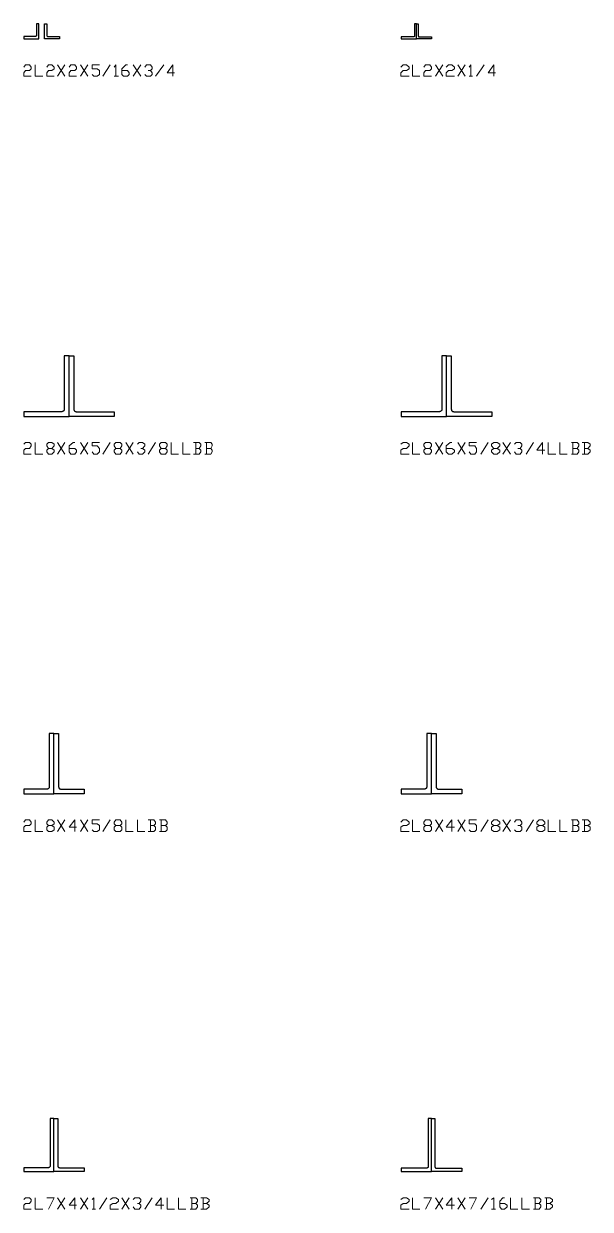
# Model space of a CAD drawing. Header units: inches. Extents: x 0 to 985, y -1555 to 12.
# Drawn here: x 650 to 725, y -555 to -398 of the extents above; entities that cross this region are included whole.
import ezdxf

# ---------------------------------------------------------------- set-up
doc = ezdxf.new("R2010")
doc.units = ezdxf.units.IN
doc.header["$MEASUREMENT"] = 0
doc.layers.add('AISC_STEEL', color=7, linetype='Continuous')

msp = doc.modelspace()

# ---------------------------------------------------------------- linework, layer by layer
at = {"color": 3, "lineweight": 0}
for points in [[(650, -403.76), (650.22, -403.43), (650.77, -403.43), (650.98, -403.76), (650.98, -403.98), (650.77, -404.19), (650.22, -404.19), (650, -404.52), (650, -404.96), (650.98, -404.96)], [(651.53, -403.43), (651.53, -404.96), (652.51, -404.96)], [(653.06, -403.76), (653.27, -403.43), (653.71, -403.43), (654.04, -403.76), (654.04, -403.98), (653.71, -404.19), (653.27, -404.19), (653.06, -404.52), (653.06, -404.96), (654.04, -404.96)], [(654.47, -404.96), (655.45, -403.43)], [(654.47, -403.43), (655.45, -404.96)], [(656, -403.76), (656.22, -403.43), (656.76, -403.43), (656.98, -403.76), (656.98, -403.98), (656.76, -404.19), (656.22, -404.19), (656, -404.52), (656, -404.96), (656.98, -404.96)], [(657.53, -404.96), (658.51, -403.43)], [(657.53, -403.43), (658.51, -404.96)], [(659.05, -404.74), (659.27, -404.96), (659.71, -404.96), (660.03, -404.74), (660.03, -404.19), (659.71, -403.98), (659.05, -403.98), (659.05, -403.43), (660.03, -403.43)], [(660.47, -404.96), (661.45, -403.43)], [(662, -403.76), (662.22, -403.43), (662.22, -404.96)], [(662.98, -404.19), (663.74, -404.19), (663.96, -404.52), (663.96, -404.74), (663.74, -404.96), (663.2, -404.96), (662.98, -404.74), (662.98, -403.98), (663.52, -403.43), (663.74, -403.43)], [(664.51, -404.96), (665.49, -403.43)], [(664.51, -403.43), (665.49, -404.96)], [(666.03, -403.76), (666.25, -403.43), (666.8, -403.43), (667.01, -403.76), (667.01, -403.98), (666.8, -404.19), (666.47, -404.19)], [(667.45, -404.96), (668.54, -403.43)], [(669.96, -404.52), (668.98, -404.52), (669.74, -403.43), (669.74, -404.96)], [(699.95, -403.76), (700.27, -403.43), (700.71, -403.43), (701.04, -403.76), (701.04, -403.98), (700.71, -404.19), (700.27, -404.19), (699.95, -404.52), (699.95, -404.96), (701.04, -404.96)], [(701.47, -403.43), (701.47, -404.96), (702.46, -404.96)], [(703, -403.76), (703.22, -403.43), (703.76, -403.43), (703.98, -403.76), (703.98, -403.98), (703.76, -404.19), (703.22, -404.19), (703, -404.52), (703, -404.96), (703.98, -404.96)], [(704.53, -404.96), (705.51, -403.43)], [(704.53, -403.43), (705.51, -404.96)], [(705.95, -403.76), (706.27, -403.43), (706.71, -403.43), (707.04, -403.76), (707.04, -403.98), (706.71, -404.19), (706.27, -404.19), (705.95, -404.52), (705.95, -404.96), (707.04, -404.96)], [(707.47, -404.96), (708.45, -403.43)], [(707.47, -403.43), (708.45, -404.96)], [(709, -403.76), (709.22, -403.43), (709.22, -404.96)], [(709.98, -404.96), (710.96, -403.43)], [(712.49, -404.52), (711.51, -404.52), (712.27, -403.43), (712.27, -404.96)], [(662, -404.96), (662.54, -404.96)], [(666.8, -404.19), (667.01, -404.52), (667.01, -404.74), (666.8, -404.96), (666.25, -404.96), (666.03, -404.74)], [(709, -404.96), (709.44, -404.96)], [(650, -453.7), (650.22, -453.48), (650.77, -453.48), (650.98, -453.7), (650.98, -453.92), (650.77, -454.25), (650.22, -454.25), (650, -454.47), (650, -455.01), (650.98, -455.01)], [(651.53, -453.48), (651.53, -455.01), (652.51, -455.01)], [(653.71, -454.25), (654.04, -454.47), (654.04, -454.68), (653.71, -455.01), (653.27, -455.01), (653.06, -454.68), (653.06, -454.47), (653.27, -454.25), (653.71, -454.25), (654.04, -453.92), (654.04, -453.7), (653.71, -453.48), (653.27, -453.48), (653.06, -453.7), (653.06, -453.92), (653.27, -454.25)], [(654.47, -455.01), (655.45, -453.48)], [(654.47, -453.48), (655.45, -455.01)], [(656, -454.25), (656.76, -454.25), (656.98, -454.47), (656.98, -454.68), (656.76, -455.01), (656.22, -455.01), (656, -454.68), (656, -453.92), (656.55, -453.48), (656.76, -453.48)], [(657.53, -455.01), (658.51, -453.48)], [(657.53, -453.48), (658.51, -455.01)], [(659.05, -454.68), (659.27, -455.01), (659.71, -455.01), (660.03, -454.68), (660.03, -454.25), (659.71, -453.92), (659.05, -453.92), (659.05, -453.48), (660.03, -453.48)], [(660.47, -455.01), (661.45, -453.48)], [(662.76, -454.25), (662.98, -454.47), (662.98, -454.68), (662.76, -455.01), (662.22, -455.01), (662, -454.68), (662, -454.47), (662.22, -454.25), (662.76, -454.25), (662.98, -453.92), (662.98, -453.7), (662.76, -453.48), (662.22, -453.48), (662, -453.7), (662, -453.92), (662.22, -454.25)], [(663.52, -455.01), (664.51, -453.48)], [(663.52, -453.48), (664.51, -455.01)], [(665.05, -453.7), (665.27, -453.48), (665.71, -453.48), (666.03, -453.7), (666.03, -453.92), (665.71, -454.25), (665.49, -454.25)], [(666.47, -455.01), (667.45, -453.48)], [(668.76, -454.25), (668.98, -454.47), (668.98, -454.68), (668.76, -455.01), (668.21, -455.01), (668, -454.68), (668, -454.47), (668.21, -454.25), (668.76, -454.25), (668.98, -453.92), (668.98, -453.7), (668.76, -453.48), (668.21, -453.48), (668, -453.7), (668, -453.92), (668.21, -454.25)], [(669.52, -453.48), (669.52, -455.01), (670.5, -455.01)], [(671.05, -453.48), (671.05, -455.01), (672.03, -455.01)], [(673.23, -454.25), (673.45, -453.92), (673.45, -453.7), (673.23, -453.48), (672.47, -453.48)], [(672.79, -453.48), (672.79, -455.01)], [(674.76, -454.25), (674.97, -453.92), (674.97, -453.7), (674.76, -453.48), (673.99, -453.48)], [(674.21, -453.48), (674.21, -455.01)], [(699.95, -453.7), (700.27, -453.48), (700.71, -453.48), (701.04, -453.7), (701.04, -453.92), (700.71, -454.25), (700.27, -454.25), (699.95, -454.47), (699.95, -455.01), (701.04, -455.01)], [(701.47, -453.48), (701.47, -455.01), (702.46, -455.01)], [(703.76, -454.25), (703.98, -454.47), (703.98, -454.68), (703.76, -455.01), (703.22, -455.01), (703, -454.68), (703, -454.47), (703.22, -454.25), (703.76, -454.25), (703.98, -453.92), (703.98, -453.7), (703.76, -453.48), (703.22, -453.48), (703, -453.7), (703, -453.92), (703.22, -454.25)], [(704.53, -455.01), (705.51, -453.48)], [(704.53, -453.48), (705.51, -455.01)], [(705.95, -454.25), (706.71, -454.25), (707.04, -454.47), (707.04, -454.68), (706.71, -455.01), (706.27, -455.01), (705.95, -454.68), (705.95, -453.92), (706.49, -453.48), (706.71, -453.48)], [(707.47, -455.01), (708.45, -453.48)], [(707.47, -453.48), (708.45, -455.01)], [(709, -454.68), (709.22, -455.01), (709.76, -455.01), (709.98, -454.68), (709.98, -454.25), (709.76, -453.92), (709, -453.92), (709, -453.48), (709.98, -453.48)], [(710.53, -455.01), (711.51, -453.48)], [(712.71, -454.25), (713.03, -454.47), (713.03, -454.68), (712.71, -455.01), (712.27, -455.01), (711.94, -454.68), (711.94, -454.47), (712.27, -454.25), (712.71, -454.25), (713.03, -453.92), (713.03, -453.7), (712.71, -453.48), (712.27, -453.48), (711.94, -453.7), (711.94, -453.92), (712.27, -454.25)], [(713.47, -455.01), (714.45, -453.48)], [(713.47, -453.48), (714.45, -455.01)], [(715, -453.7), (715.21, -453.48), (715.76, -453.48), (715.98, -453.7), (715.98, -453.92), (715.76, -454.25), (715.43, -454.25)], [(716.52, -455.01), (717.5, -453.48)], [(719.03, -454.47), (717.94, -454.47), (718.7, -453.48), (718.7, -455.01)], [(719.47, -453.48), (719.47, -455.01), (720.45, -455.01)], [(720.99, -453.48), (720.99, -455.01), (721.98, -455.01)], [(723.28, -454.25), (723.5, -453.92), (723.5, -453.7), (723.28, -453.48), (722.52, -453.48)], [(722.74, -453.48), (722.74, -455.01)], [(724.7, -454.25), (725.03, -453.92), (725.03, -453.7), (724.7, -453.48), (723.94, -453.48)], [(724.27, -453.48), (724.27, -455.01)], [(665.71, -454.25), (666.03, -454.47), (666.03, -454.68), (665.71, -455.01), (665.27, -455.01), (665.05, -454.68)], [(672.47, -455.01), (673.23, -455.01), (673.45, -454.68), (673.45, -454.47), (673.23, -454.25), (672.79, -454.25)], [(673.99, -455.01), (674.76, -455.01), (674.97, -454.68), (674.97, -454.47), (674.76, -454.25), (674.21, -454.25)], [(715.76, -454.25), (715.98, -454.47), (715.98, -454.68), (715.76, -455.01), (715.21, -455.01), (715, -454.68)], [(722.52, -455.01), (723.28, -455.01), (723.5, -454.68), (723.5, -454.47), (723.28, -454.25), (722.74, -454.25)], [(723.94, -455.01), (724.7, -455.01), (725.03, -454.68), (725.03, -454.47), (724.7, -454.25), (724.27, -454.25)], [(650, -503.76), (650.22, -503.43), (650.77, -503.43), (650.98, -503.76), (650.98, -503.98), (650.77, -504.19), (650.22, -504.19), (650, -504.41), (650, -504.96), (650.98, -504.96)], [(651.53, -503.43), (651.53, -504.96), (652.51, -504.96)], [(653.71, -504.19), (654.04, -504.41), (654.04, -504.74), (653.71, -504.96), (653.27, -504.96), (653.06, -504.74), (653.06, -504.41), (653.27, -504.19), (653.71, -504.19), (654.04, -503.98), (654.04, -503.76), (653.71, -503.43), (653.27, -503.43), (653.06, -503.76), (653.06, -503.98), (653.27, -504.19)], [(654.47, -504.96), (655.45, -503.43)], [(654.47, -503.43), (655.45, -504.96)], [(656.98, -504.41), (656, -504.41), (656.76, -503.43), (656.76, -504.96)], [(657.53, -504.96), (658.51, -503.43)], [(657.53, -503.43), (658.51, -504.96)], [(659.05, -504.74), (659.27, -504.96), (659.71, -504.96), (660.03, -504.74), (660.03, -504.19), (659.71, -503.98), (659.05, -503.98), (659.05, -503.43), (660.03, -503.43)], [(660.47, -504.96), (661.45, -503.43)], [(662.76, -504.19), (662.98, -504.41), (662.98, -504.74), (662.76, -504.96), (662.22, -504.96), (662, -504.74), (662, -504.41), (662.22, -504.19), (662.76, -504.19), (662.98, -503.98), (662.98, -503.76), (662.76, -503.43), (662.22, -503.43), (662, -503.76), (662, -503.98), (662.22, -504.19)], [(663.52, -503.43), (663.52, -504.96), (664.51, -504.96)], [(665.05, -503.43), (665.05, -504.96), (666.03, -504.96)], [(667.23, -504.19), (667.45, -503.98), (667.45, -503.76), (667.23, -503.43), (666.47, -503.43)], [(666.8, -503.43), (666.8, -504.96)], [(668.76, -504.19), (668.98, -503.98), (668.98, -503.76), (668.76, -503.43), (668, -503.43)], [(668.21, -503.43), (668.21, -504.96)], [(699.95, -503.76), (700.27, -503.43), (700.71, -503.43), (701.04, -503.76), (701.04, -503.98), (700.71, -504.19), (700.27, -504.19), (699.95, -504.41), (699.95, -504.96), (701.04, -504.96)], [(701.47, -503.43), (701.47, -504.96), (702.46, -504.96)], [(703.76, -504.19), (703.98, -504.41), (703.98, -504.74), (703.76, -504.96), (703.22, -504.96), (703, -504.74), (703, -504.41), (703.22, -504.19), (703.76, -504.19), (703.98, -503.98), (703.98, -503.76), (703.76, -503.43), (703.22, -503.43), (703, -503.76), (703, -503.98), (703.22, -504.19)], [(704.53, -504.96), (705.51, -503.43)], [(704.53, -503.43), (705.51, -504.96)], [(707.04, -504.41), (705.95, -504.41), (706.71, -503.43), (706.71, -504.96)], [(707.47, -504.96), (708.45, -503.43)], [(707.47, -503.43), (708.45, -504.96)], [(709, -504.74), (709.22, -504.96), (709.76, -504.96), (709.98, -504.74), (709.98, -504.19), (709.76, -503.98), (709, -503.98), (709, -503.43), (709.98, -503.43)], [(710.53, -504.96), (711.51, -503.43)], [(712.71, -504.19), (713.03, -504.41), (713.03, -504.74), (712.71, -504.96), (712.27, -504.96), (711.94, -504.74), (711.94, -504.41), (712.27, -504.19), (712.71, -504.19), (713.03, -503.98), (713.03, -503.76), (712.71, -503.43), (712.27, -503.43), (711.94, -503.76), (711.94, -503.98), (712.27, -504.19)], [(713.47, -504.96), (714.45, -503.43)], [(713.47, -503.43), (714.45, -504.96)], [(715, -503.76), (715.21, -503.43), (715.76, -503.43), (715.98, -503.76), (715.98, -503.98), (715.76, -504.19), (715.43, -504.19)], [(716.52, -504.96), (717.5, -503.43)], [(718.7, -504.19), (719.03, -504.41), (719.03, -504.74), (718.7, -504.96), (718.27, -504.96), (717.94, -504.74), (717.94, -504.41), (718.27, -504.19), (718.7, -504.19), (719.03, -503.98), (719.03, -503.76), (718.7, -503.43), (718.27, -503.43), (717.94, -503.76), (717.94, -503.98), (718.27, -504.19)], [(719.47, -503.43), (719.47, -504.96), (720.45, -504.96)], [(720.99, -503.43), (720.99, -504.96), (721.98, -504.96)], [(723.28, -504.19), (723.5, -503.98), (723.5, -503.76), (723.28, -503.43), (722.52, -503.43)], [(722.74, -503.43), (722.74, -504.96)], [(724.7, -504.19), (725.03, -503.98), (725.03, -503.76), (724.7, -503.43), (723.94, -503.43)], [(724.27, -503.43), (724.27, -504.96)], [(666.47, -504.96), (667.23, -504.96), (667.45, -504.74), (667.45, -504.41), (667.23, -504.19), (666.8, -504.19)], [(668, -504.96), (668.76, -504.96), (668.98, -504.74), (668.98, -504.41), (668.76, -504.19), (668.21, -504.19)], [(715.76, -504.19), (715.98, -504.41), (715.98, -504.74), (715.76, -504.96), (715.21, -504.96), (715, -504.74)], [(722.52, -504.96), (723.28, -504.96), (723.5, -504.74), (723.5, -504.41), (723.28, -504.19), (722.74, -504.19)], [(723.94, -504.96), (724.7, -504.96), (725.03, -504.74), (725.03, -504.41), (724.7, -504.19), (724.27, -504.19)], [(650, -553.7), (650.22, -553.48), (650.77, -553.48), (650.98, -553.7), (650.98, -553.92), (650.77, -554.25), (650.22, -554.25), (650, -554.47), (650, -555.01), (650.98, -555.01)], [(651.53, -553.48), (651.53, -555.01), (652.51, -555.01)], [(653.06, -553.48), (654.04, -553.48), (653.27, -555.01)], [(654.47, -555.01), (655.45, -553.48)], [(654.47, -553.48), (655.45, -555.01)], [(656.98, -554.47), (656, -554.47), (656.76, -553.48), (656.76, -555.01)], [(657.53, -555.01), (658.51, -553.48)], [(657.53, -553.48), (658.51, -555.01)], [(659.05, -553.7), (659.27, -553.48), (659.27, -555.01)], [(660.03, -555.01), (661.02, -553.48)], [(661.45, -553.7), (661.78, -553.48), (662.22, -553.48), (662.54, -553.7), (662.54, -553.92), (662.22, -554.25), (661.78, -554.25), (661.45, -554.47), (661.45, -555.01), (662.54, -555.01)], [(662.98, -555.01), (663.96, -553.48)], [(662.98, -553.48), (663.96, -555.01)], [(664.51, -553.7), (664.72, -553.48), (665.27, -553.48), (665.49, -553.7), (665.49, -553.92), (665.27, -554.25), (665.05, -554.25)], [(665.27, -554.25), (665.49, -554.47), (665.49, -554.68), (665.27, -555.01), (664.72, -555.01), (664.51, -554.68)], [(666.03, -555.01), (667.01, -553.48)], [(668.54, -554.47), (667.45, -554.47), (668.21, -553.48), (668.21, -555.01)], [(668.98, -553.48), (668.98, -555.01), (669.96, -555.01)], [(670.5, -553.48), (670.5, -555.01), (671.49, -555.01)], [(672.79, -554.25), (673.01, -553.92), (673.01, -553.7), (672.79, -553.48), (672.03, -553.48)], [(672.03, -555.01), (672.79, -555.01), (673.01, -554.68), (673.01, -554.47), (672.79, -554.25), (672.25, -554.25)], [(672.25, -553.48), (672.25, -555.01)], [(674.21, -554.25), (674.54, -553.92), (674.54, -553.7), (674.21, -553.48), (673.45, -553.48)], [(673.45, -555.01), (674.21, -555.01), (674.54, -554.68), (674.54, -554.47), (674.21, -554.25), (673.78, -554.25)], [(673.78, -553.48), (673.78, -555.01)], [(699.95, -553.7), (700.27, -553.48), (700.71, -553.48), (701.04, -553.7), (701.04, -553.92), (700.71, -554.25), (700.27, -554.25), (699.95, -554.47), (699.95, -555.01), (701.04, -555.01)], [(701.47, -553.48), (701.47, -555.01), (702.46, -555.01)], [(703, -553.48), (703.98, -553.48), (703.22, -555.01)], [(704.53, -555.01), (705.51, -553.48)], [(704.53, -553.48), (705.51, -555.01)], [(707.04, -554.47), (705.95, -554.47), (706.71, -553.48), (706.71, -555.01)], [(707.47, -555.01), (708.45, -553.48)], [(707.47, -553.48), (708.45, -555.01)], [(709, -553.48), (709.98, -553.48), (709.22, -555.01)], [(710.53, -555.01), (711.51, -553.48)], [(711.94, -553.7), (712.27, -553.48), (712.27, -555.01)], [(713.03, -554.25), (713.69, -554.25), (714.02, -554.47), (714.02, -554.68), (713.69, -555.01), (713.25, -555.01), (713.03, -554.68), (713.03, -553.92), (713.47, -553.48), (713.69, -553.48)], [(714.45, -553.48), (714.45, -555.01), (715.43, -555.01)], [(715.98, -553.48), (715.98, -555.01), (716.96, -555.01)], [(718.27, -554.25), (718.49, -553.92), (718.49, -553.7), (718.27, -553.48), (717.5, -553.48)], [(717.5, -555.01), (718.27, -555.01), (718.49, -554.68), (718.49, -554.47), (718.27, -554.25), (717.72, -554.25)], [(717.72, -553.48), (717.72, -555.01)], [(719.69, -554.25), (720.01, -553.92), (720.01, -553.7), (719.69, -553.48), (719.03, -553.48)], [(719.03, -555.01), (719.69, -555.01), (720.01, -554.68), (720.01, -554.47), (719.69, -554.25), (719.25, -554.25)], [(719.25, -553.48), (719.25, -555.01)], [(659.05, -555.01), (659.49, -555.01)], [(711.94, -555.01), (712.49, -555.01)]]:
    msp.add_lwpolyline(points, dxfattribs=at)
at = {"layer": 'AISC_STEEL'}
for points in [[(650, -400), (652, -400), (652, -398), (651.69, -398), (651.69, -399.53), (651.69, -399.55), (651.68, -399.57), (651.68, -399.59), (651.67, -399.61), (651.65, -399.63), (651.64, -399.64), (651.63, -399.65), (651.61, -399.67), (651.59, -399.68), (651.57, -399.68), (651.55, -399.69), (651.53, -399.69), (650, -399.69)], [(654.75, -400), (652.75, -400), (652.75, -398), (653.06, -398), (653.06, -399.53), (653.06, -399.55), (653.07, -399.57), (653.07, -399.59), (653.08, -399.61), (653.1, -399.63), (653.11, -399.64), (653.12, -399.65), (653.14, -399.67), (653.16, -399.68), (653.18, -399.68), (653.2, -399.69), (653.22, -399.69), (654.75, -399.69)], [(700, -400), (702, -400), (702, -398), (701.75, -398), (701.75, -399.62), (701.75, -399.64), (701.75, -399.66), (701.74, -399.67), (701.73, -399.69), (701.72, -399.7), (701.71, -399.71), (701.7, -399.72), (701.69, -399.73), (701.67, -399.74), (701.66, -399.75), (701.64, -399.75), (701.62, -399.75), (700, -399.75)], [(704, -400), (702, -400), (702, -398), (702.25, -398), (702.25, -399.62), (702.25, -399.64), (702.25, -399.66), (702.26, -399.67), (702.27, -399.69), (702.28, -399.7), (702.29, -399.71), (702.3, -399.72), (702.31, -399.73), (702.33, -399.74), (702.34, -399.75), (702.36, -399.75), (702.37, -399.75), (704, -399.75)], [(650, -450), (656, -450), (656, -442), (655.37, -442), (655.37, -449.06), (655.37, -449.09), (655.37, -449.12), (655.36, -449.15), (655.35, -449.18), (655.34, -449.2), (655.33, -449.23), (655.31, -449.25), (655.29, -449.27), (655.27, -449.29), (655.25, -449.31), (655.23, -449.33), (655.2, -449.34), (655.18, -449.35), (655.15, -449.36), (655.12, -449.37), (655.09, -449.37), (655.06, -449.38), (650, -449.38)], [(662, -450), (656, -450), (656, -442), (656.62, -442), (656.62, -449.06), (656.63, -449.09), (656.63, -449.12), (656.64, -449.15), (656.65, -449.18), (656.66, -449.2), (656.67, -449.23), (656.69, -449.25), (656.71, -449.27), (656.73, -449.29), (656.75, -449.31), (656.77, -449.33), (656.8, -449.34), (656.82, -449.35), (656.85, -449.36), (656.88, -449.37), (656.91, -449.37), (656.94, -449.38), (662, -449.38)], [(700, -450), (706, -450), (706, -442), (705.37, -442), (705.37, -449.06), (705.37, -449.09), (705.37, -449.12), (705.36, -449.15), (705.35, -449.18), (705.34, -449.2), (705.33, -449.23), (705.31, -449.25), (705.29, -449.27), (705.27, -449.29), (705.25, -449.31), (705.23, -449.33), (705.2, -449.34), (705.18, -449.35), (705.15, -449.36), (705.12, -449.37), (705.09, -449.37), (705.06, -449.38), (700, -449.38)], [(712, -450), (706, -450), (706, -442), (706.62, -442), (706.62, -449.06), (706.63, -449.09), (706.63, -449.12), (706.64, -449.15), (706.65, -449.18), (706.66, -449.2), (706.67, -449.23), (706.69, -449.25), (706.71, -449.27), (706.73, -449.29), (706.75, -449.31), (706.77, -449.33), (706.8, -449.34), (706.82, -449.35), (706.85, -449.36), (706.88, -449.37), (706.91, -449.37), (706.94, -449.38), (712, -449.38)], [(650, -500), (654, -500), (654, -492), (653.38, -492), (653.38, -499.06), (653.37, -499.09), (653.37, -499.12), (653.36, -499.15), (653.35, -499.18), (653.34, -499.2), (653.33, -499.23), (653.31, -499.25), (653.29, -499.27), (653.27, -499.29), (653.25, -499.31), (653.23, -499.33), (653.2, -499.34), (653.18, -499.35), (653.15, -499.36), (653.12, -499.37), (653.09, -499.37), (653.06, -499.38), (650, -499.38)], [(658, -500), (654, -500), (654, -492), (654.62, -492), (654.62, -499.06), (654.63, -499.09), (654.63, -499.12), (654.64, -499.15), (654.65, -499.18), (654.66, -499.2), (654.67, -499.23), (654.69, -499.25), (654.71, -499.27), (654.73, -499.29), (654.75, -499.31), (654.77, -499.33), (654.8, -499.34), (654.82, -499.35), (654.85, -499.36), (654.88, -499.37), (654.91, -499.37), (654.94, -499.38), (658, -499.38)], [(700, -500), (704, -500), (704, -492), (703.38, -492), (703.38, -499.06), (703.37, -499.09), (703.37, -499.12), (703.36, -499.15), (703.35, -499.18), (703.34, -499.2), (703.33, -499.23), (703.31, -499.25), (703.29, -499.27), (703.27, -499.29), (703.25, -499.31), (703.23, -499.33), (703.2, -499.34), (703.18, -499.35), (703.15, -499.36), (703.12, -499.37), (703.09, -499.37), (703.06, -499.38), (700, -499.38)], [(708, -500), (704, -500), (704, -492), (704.62, -492), (704.62, -499.06), (704.63, -499.09), (704.63, -499.12), (704.64, -499.15), (704.65, -499.18), (704.66, -499.2), (704.67, -499.23), (704.69, -499.25), (704.71, -499.27), (704.73, -499.29), (704.75, -499.31), (704.77, -499.33), (704.8, -499.34), (704.82, -499.35), (704.85, -499.36), (704.88, -499.37), (704.91, -499.37), (704.94, -499.38), (708, -499.38)], [(650, -550), (654, -550), (654, -543), (653.5, -543), (653.5, -549.25), (653.5, -549.28), (653.49, -549.31), (653.49, -549.33), (653.48, -549.36), (653.46, -549.38), (653.45, -549.41), (653.43, -549.43), (653.41, -549.45), (653.38, -549.46), (653.36, -549.48), (653.33, -549.49), (653.31, -549.49), (653.28, -549.5), (653.25, -549.5), (650, -549.5)], [(658, -550), (654, -550), (654, -543), (654.5, -543), (654.5, -549.25), (654.5, -549.28), (654.51, -549.31), (654.51, -549.33), (654.52, -549.36), (654.54, -549.38), (654.55, -549.41), (654.57, -549.43), (654.59, -549.45), (654.62, -549.46), (654.64, -549.48), (654.67, -549.49), (654.69, -549.49), (654.72, -549.5), (654.75, -549.5), (658, -549.5)], [(700, -550), (704, -550), (704, -543), (703.56, -543), (703.56, -549.34), (703.56, -549.37), (703.55, -549.4), (703.55, -549.43), (703.53, -549.45), (703.52, -549.48), (703.5, -549.5), (703.48, -549.52), (703.45, -549.53), (703.43, -549.55), (703.4, -549.55), (703.37, -549.56), (703.34, -549.56), (700, -549.56)], [(708, -550), (704, -550), (704, -543), (704.44, -543), (704.44, -549.34), (704.44, -549.37), (704.45, -549.4), (704.45, -549.43), (704.47, -549.45), (704.48, -549.48), (704.5, -549.5), (704.52, -549.52), (704.55, -549.53), (704.57, -549.55), (704.6, -549.55), (704.63, -549.56), (704.66, -549.56), (708, -549.56)]]:
    msp.add_lwpolyline(points, close=True, dxfattribs=at)

doc.saveas('drawing.dxf')
